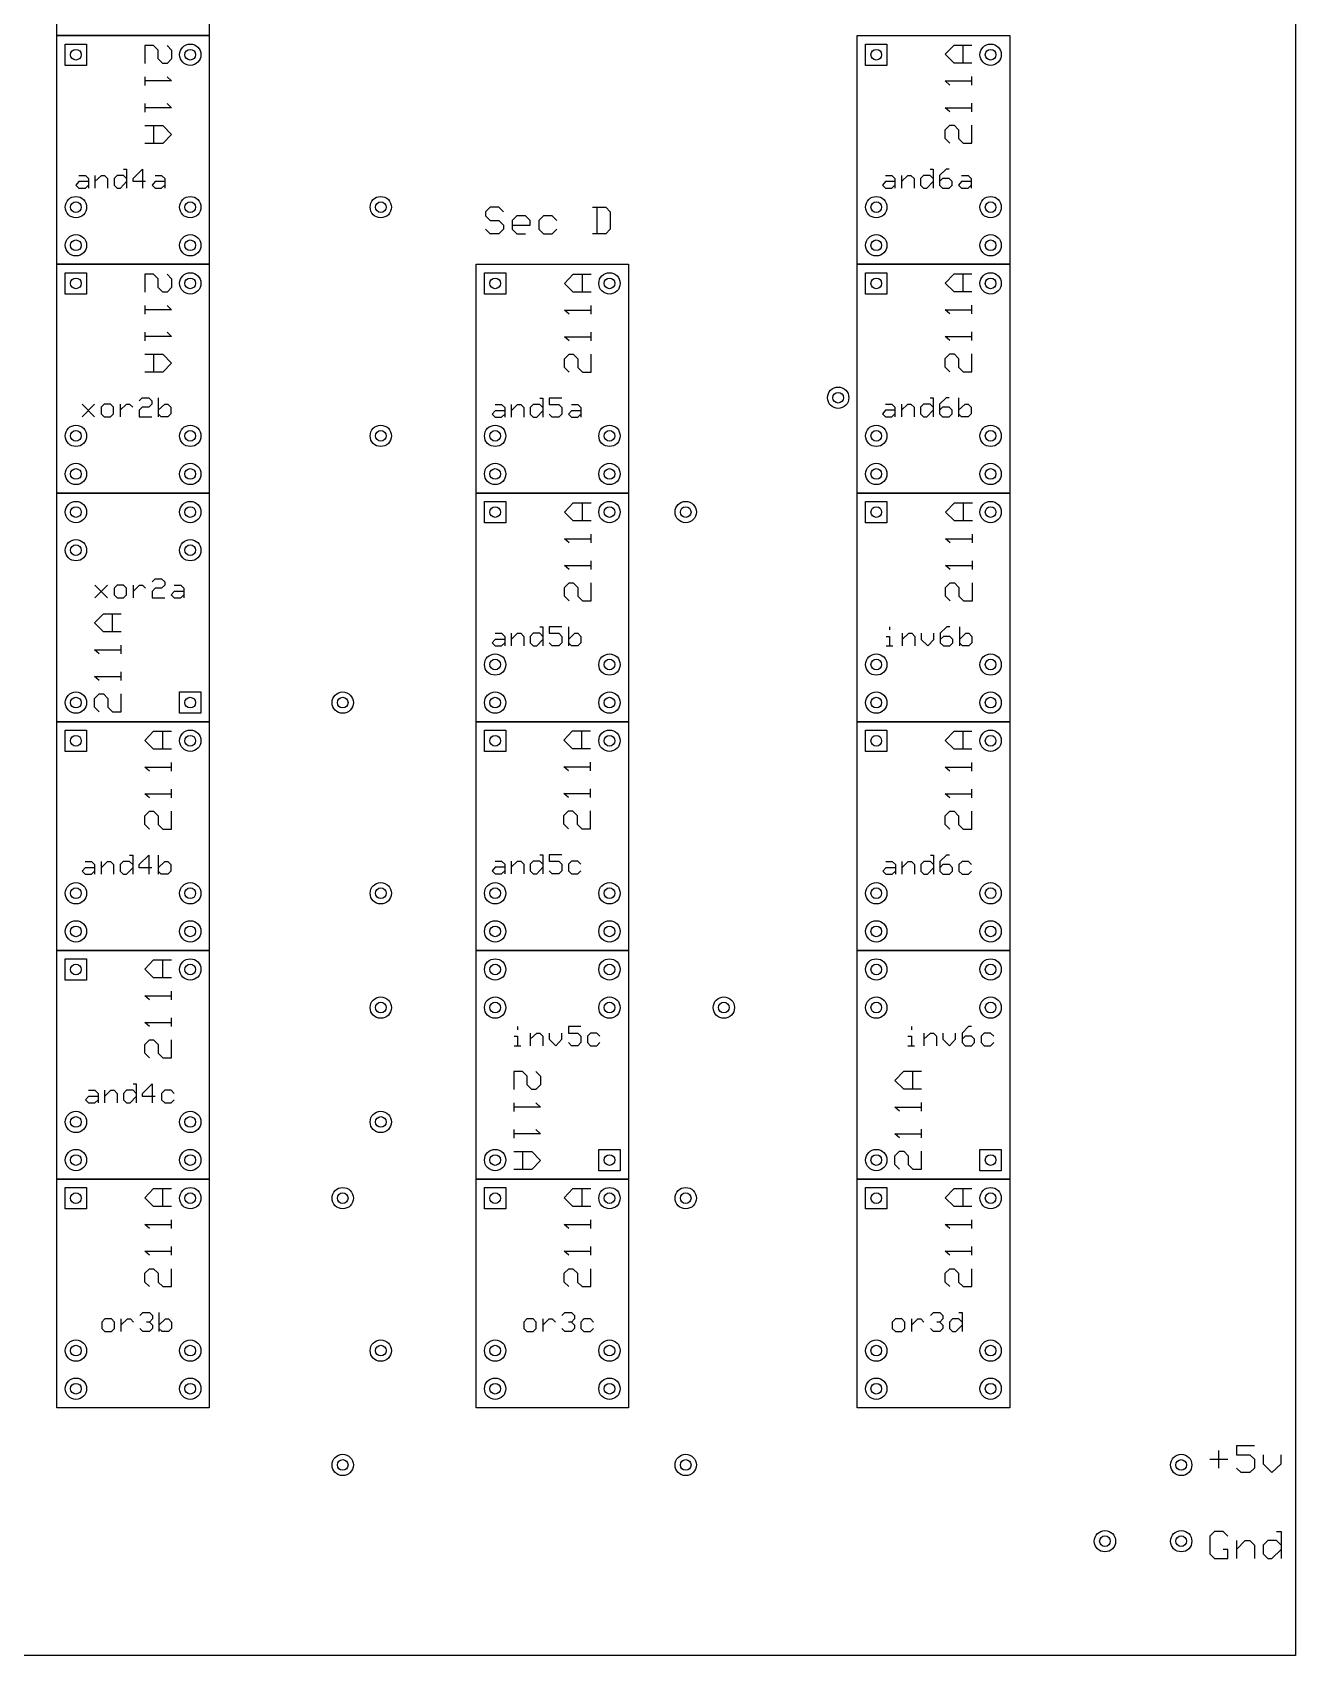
# Model space of a CAD drawing. Extents: x 0 to 6.4, y 0 to 6.4.
# Drawn here: x 3.086 to 6.4, y 0 to 4.258 of the extents above; entities that cross this region are included whole.
import ezdxf

# ---------------------------------------------------------------- set-up
doc = ezdxf.new("R2010")
doc.units = 0
doc.layers.get('0').update_dxf_attribs({"linetype": 'CONTINUOUS'})

msp = doc.modelspace()

# ---------------------------------------------------------------- linework, layer by layer
at = {"color": 7}
for p, q in [((6.4, 6.4), (6.4, 0)), ((3.15, 4.25), (3.15, 4.85)), ((3.55, 4.85), (3.55, 4.25)), ((3.15, 3.65), (3.15, 4.25)), ((3.15, 4.25), (3.55, 4.25)), ((3.55, 4.25), (3.15, 4.25)), ((3.172, 4.228), (3.228, 4.228)), ((3.172, 4.172), (3.172, 4.228)), ((3.228, 4.228), (3.228, 4.172)), ((3.404, 4.224), (3.381, 4.224)), ((3.381, 4.224), (3.381, 4.177)), ((3.416, 4.212), (3.404, 4.224)), ((3.439, 4.224), (3.451, 4.212)), ((3.55, 4.25), (3.55, 3.65)), ((5.25, 3.65), (5.25, 4.25)), ((5.25, 4.25), (5.65, 4.25)), ((5.272, 4.228), (5.328, 4.228)), ((5.272, 4.172), (5.272, 4.228)), ((5.328, 4.228), (5.328, 4.172)), ((5.481, 4.201), (5.504, 4.225)), ((5.504, 4.225), (5.551, 4.225)), ((5.528, 4.178), (5.528, 4.225)), ((5.65, 4.25), (5.65, 3.65)), ((3.416, 4.189), (3.416, 4.212)), ((3.428, 4.177), (3.416, 4.189)), ((3.439, 4.177), (3.428, 4.177)), ((3.451, 4.189), (3.439, 4.177)), ((3.451, 4.212), (3.451, 4.189)), ((5.504, 4.178), (5.481, 4.201)), ((5.551, 4.178), (5.504, 4.178)), ((3.228, 4.172), (3.172, 4.172)), ((3.381, 4.142), (3.381, 4.119)), ((3.451, 4.131), (3.381, 4.131)), ((3.439, 4.142), (3.451, 4.131)), ((5.328, 4.172), (5.272, 4.172)), ((5.493, 4.12), (5.481, 4.131)), ((5.481, 4.131), (5.551, 4.131)), ((5.551, 4.12), (5.551, 4.143)), ((3.381, 4.072), (3.381, 4.049)), ((3.451, 4.061), (3.381, 4.061)), ((3.439, 4.072), (3.451, 4.061)), ((5.493, 4.05), (5.481, 4.061)), ((5.481, 4.061), (5.551, 4.061)), ((5.551, 4.05), (5.551, 4.073)), ((3.381, 4.014), (3.428, 4.014)), ((3.404, 4.014), (3.404, 3.967)), ((3.428, 4.014), (3.451, 3.991)), ((5.481, 4.003), (5.493, 4.015)), ((5.481, 3.98), (5.481, 4.003)), ((5.493, 4.015), (5.504, 4.015)), ((5.504, 4.015), (5.516, 4.003)), ((5.516, 4.003), (5.516, 3.98)), ((5.551, 3.968), (5.551, 4.015)), ((3.428, 3.967), (3.381, 3.967)), ((3.451, 3.991), (3.428, 3.967)), ((5.493, 3.968), (5.481, 3.98)), ((5.516, 3.98), (5.528, 3.968)), ((5.528, 3.968), (5.551, 3.968)), ((3.208, 3.883), (3.225, 3.883)), ((3.225, 3.883), (3.233, 3.875)), ((3.25, 3.883), (3.25, 3.85)), ((3.25, 3.867), (3.267, 3.883)), ((3.267, 3.883), (3.275, 3.883)), ((3.275, 3.883), (3.283, 3.875)), ((3.308, 3.883), (3.3, 3.875)), ((3.325, 3.883), (3.308, 3.883)), ((3.325, 3.9), (3.333, 3.9)), ((3.333, 3.875), (3.325, 3.883)), ((3.333, 3.9), (3.333, 3.85)), ((3.35, 3.875), (3.375, 3.9)), ((3.375, 3.9), (3.375, 3.85)), ((3.408, 3.883), (3.425, 3.883)), ((3.425, 3.883), (3.433, 3.875)), ((5.324, 3.883), (5.341, 3.883)), ((5.341, 3.883), (5.349, 3.875)), ((5.366, 3.883), (5.366, 3.85)), ((5.366, 3.867), (5.383, 3.883)), ((5.383, 3.883), (5.391, 3.883)), ((5.391, 3.883), (5.399, 3.875)), ((5.424, 3.883), (5.416, 3.875)), ((5.441, 3.883), (5.424, 3.883)), ((5.441, 3.9), (5.449, 3.9)), ((5.449, 3.875), (5.441, 3.883)), ((5.449, 3.9), (5.449, 3.85)), ((5.483, 3.9), (5.466, 3.883)), ((5.466, 3.883), (5.466, 3.858)), ((5.491, 3.9), (5.483, 3.9)), ((5.524, 3.883), (5.541, 3.883)), ((5.541, 3.883), (5.549, 3.875)), ((3.208, 3.867), (3.2, 3.858)), ((3.2, 3.858), (3.208, 3.85)), ((3.233, 3.867), (3.208, 3.867)), ((3.208, 3.85), (3.225, 3.85)), ((3.225, 3.85), (3.233, 3.858)), ((3.233, 3.875), (3.233, 3.85)), ((3.283, 3.875), (3.283, 3.85)), ((3.3, 3.875), (3.3, 3.858)), ((3.3, 3.858), (3.308, 3.85)), ((3.308, 3.85), (3.317, 3.85)), ((3.317, 3.85), (3.333, 3.867)), ((3.35, 3.867), (3.35, 3.875)), ((3.383, 3.867), (3.35, 3.867)), ((3.408, 3.867), (3.4, 3.858)), ((3.4, 3.858), (3.408, 3.85)), ((3.433, 3.867), (3.408, 3.867)), ((3.408, 3.85), (3.425, 3.85)), ((3.425, 3.85), (3.433, 3.858)), ((3.433, 3.875), (3.433, 3.85)), ((5.324, 3.867), (5.316, 3.858)), ((5.316, 3.858), (5.324, 3.85)), ((5.349, 3.867), (5.324, 3.867)), ((5.324, 3.85), (5.341, 3.85)), ((5.341, 3.85), (5.349, 3.858)), ((5.349, 3.875), (5.349, 3.85)), ((5.399, 3.875), (5.399, 3.85)), ((5.416, 3.875), (5.416, 3.858)), ((5.416, 3.858), (5.424, 3.85)), ((5.424, 3.85), (5.433, 3.85)), ((5.433, 3.85), (5.449, 3.867)), ((5.474, 3.875), (5.466, 3.867)), ((5.466, 3.858), (5.474, 3.85)), ((5.491, 3.875), (5.474, 3.875)), ((5.474, 3.85), (5.491, 3.85)), ((5.499, 3.867), (5.491, 3.875)), ((5.491, 3.85), (5.499, 3.858)), ((5.499, 3.858), (5.499, 3.867)), ((5.524, 3.867), (5.516, 3.858)), ((5.516, 3.858), (5.524, 3.85)), ((5.549, 3.867), (5.524, 3.867)), ((5.524, 3.85), (5.541, 3.85)), ((5.541, 3.85), (5.549, 3.858)), ((5.549, 3.875), (5.549, 3.85)), ((4.287, 3.8), (4.275, 3.788)), ((4.31, 3.8), (4.287, 3.8)), ((4.322, 3.788), (4.31, 3.8)), ((4.555, 3.8), (4.59, 3.8)), ((4.567, 3.8), (4.567, 3.73)), ((4.59, 3.8), (4.602, 3.788)), ((4.275, 3.788), (4.275, 3.777)), ((4.275, 3.777), (4.287, 3.765)), ((4.287, 3.765), (4.31, 3.765)), ((4.31, 3.765), (4.322, 3.753)), ((4.322, 3.753), (4.322, 3.742)), ((4.357, 3.777), (4.345, 3.765)), ((4.345, 3.765), (4.345, 3.742)), ((4.345, 3.753), (4.392, 3.753)), ((4.38, 3.777), (4.357, 3.777)), ((4.392, 3.765), (4.38, 3.777)), ((4.392, 3.753), (4.392, 3.765)), ((4.427, 3.777), (4.415, 3.765)), ((4.415, 3.765), (4.415, 3.742)), ((4.45, 3.777), (4.427, 3.777)), ((4.462, 3.765), (4.45, 3.777)), ((4.602, 3.788), (4.602, 3.742)), ((4.287, 3.73), (4.275, 3.742)), ((4.31, 3.73), (4.287, 3.73)), ((4.322, 3.742), (4.31, 3.73)), ((4.345, 3.742), (4.357, 3.73)), ((4.357, 3.73), (4.38, 3.73)), ((4.415, 3.742), (4.427, 3.73)), ((4.427, 3.73), (4.45, 3.73)), ((4.45, 3.73), (4.462, 3.742)), ((4.59, 3.73), (4.555, 3.73)), ((4.602, 3.742), (4.59, 3.73)), ((3.55, 3.65), (3.15, 3.65)), ((3.15, 3.05), (3.15, 3.65)), ((3.15, 3.65), (3.55, 3.65)), ((3.172, 3.628), (3.228, 3.628)), ((3.172, 3.572), (3.172, 3.628)), ((3.228, 3.628), (3.228, 3.572)), ((3.404, 3.624), (3.381, 3.624)), ((3.381, 3.624), (3.381, 3.577)), ((3.416, 3.612), (3.404, 3.624)), ((3.439, 3.624), (3.451, 3.612)), ((3.55, 3.65), (3.55, 3.05)), ((4.25, 3.05), (4.25, 3.65)), ((4.25, 3.65), (4.65, 3.65)), ((4.272, 3.628), (4.328, 3.628)), ((4.272, 3.572), (4.272, 3.628)), ((4.328, 3.628), (4.328, 3.572)), ((4.482, 3.6), (4.505, 3.624)), ((4.505, 3.624), (4.552, 3.624)), ((4.529, 3.577), (4.529, 3.624)), ((4.65, 3.65), (4.65, 3.05)), ((5.65, 3.65), (5.25, 3.65)), ((5.25, 3.05), (5.25, 3.65)), ((5.25, 3.65), (5.65, 3.65)), ((5.272, 3.628), (5.328, 3.628)), ((5.272, 3.572), (5.272, 3.628)), ((5.328, 3.628), (5.328, 3.572)), ((5.481, 3.601), (5.504, 3.625)), ((5.504, 3.625), (5.551, 3.625)), ((5.528, 3.578), (5.528, 3.625)), ((5.65, 3.65), (5.65, 3.05)), ((3.416, 3.589), (3.416, 3.612)), ((3.428, 3.577), (3.416, 3.589)), ((3.439, 3.577), (3.428, 3.577)), ((3.451, 3.589), (3.439, 3.577)), ((3.451, 3.612), (3.451, 3.589)), ((4.505, 3.577), (4.482, 3.6)), ((4.552, 3.577), (4.505, 3.577)), ((5.504, 3.578), (5.481, 3.601)), ((5.551, 3.578), (5.504, 3.578)), ((3.228, 3.572), (3.172, 3.572)), ((3.381, 3.542), (3.381, 3.519)), ((3.439, 3.542), (3.451, 3.531)), ((4.328, 3.572), (4.272, 3.572)), ((4.552, 3.519), (4.552, 3.542)), ((5.328, 3.572), (5.272, 3.572)), ((5.551, 3.52), (5.551, 3.543)), ((3.451, 3.531), (3.381, 3.531)), ((4.494, 3.519), (4.482, 3.53)), ((4.482, 3.53), (4.552, 3.53)), ((5.493, 3.52), (5.481, 3.531)), ((5.481, 3.531), (5.551, 3.531)), ((3.381, 3.472), (3.381, 3.449)), ((3.451, 3.461), (3.381, 3.461)), ((3.439, 3.472), (3.451, 3.461)), ((4.494, 3.449), (4.482, 3.46)), ((4.482, 3.46), (4.552, 3.46)), ((4.552, 3.449), (4.552, 3.472)), ((5.493, 3.45), (5.481, 3.461)), ((5.481, 3.461), (5.551, 3.461)), ((5.551, 3.45), (5.551, 3.473)), ((3.381, 3.414), (3.428, 3.414)), ((3.404, 3.414), (3.404, 3.367)), ((3.428, 3.414), (3.451, 3.391)), ((4.482, 3.402), (4.494, 3.414)), ((4.494, 3.414), (4.505, 3.414)), ((4.505, 3.414), (4.517, 3.402)), ((4.552, 3.367), (4.552, 3.414)), ((5.481, 3.403), (5.493, 3.415)), ((5.493, 3.415), (5.504, 3.415)), ((5.504, 3.415), (5.516, 3.403)), ((5.551, 3.368), (5.551, 3.415)), ((3.428, 3.367), (3.381, 3.367)), ((3.451, 3.391), (3.428, 3.367)), ((4.482, 3.379), (4.482, 3.402)), ((4.494, 3.367), (4.482, 3.379)), ((4.517, 3.402), (4.517, 3.379)), ((4.517, 3.379), (4.529, 3.367)), ((4.529, 3.367), (4.552, 3.367)), ((5.481, 3.38), (5.481, 3.403)), ((5.493, 3.368), (5.481, 3.38)), ((5.516, 3.403), (5.516, 3.38)), ((5.516, 3.38), (5.528, 3.368)), ((5.528, 3.368), (5.551, 3.368)), ((3.216, 3.283), (3.249, 3.25)), ((3.216, 3.25), (3.249, 3.283)), ((3.274, 3.283), (3.266, 3.275)), ((3.291, 3.283), (3.274, 3.283)), ((3.299, 3.275), (3.291, 3.283)), ((3.316, 3.283), (3.316, 3.25)), ((3.316, 3.267), (3.333, 3.283)), ((3.333, 3.283), (3.341, 3.283)), ((3.341, 3.283), (3.349, 3.275)), ((3.366, 3.292), (3.374, 3.3)), ((3.374, 3.3), (3.391, 3.3)), ((3.391, 3.3), (3.399, 3.292)), ((3.399, 3.283), (3.391, 3.275)), ((3.399, 3.292), (3.399, 3.283)), ((3.416, 3.3), (3.416, 3.25)), ((3.416, 3.267), (3.433, 3.283)), ((3.433, 3.283), (3.441, 3.283)), ((3.441, 3.283), (3.449, 3.275)), ((4.3, 3.282), (4.317, 3.282)), ((4.317, 3.282), (4.325, 3.274)), ((4.342, 3.282), (4.342, 3.249)), ((4.342, 3.266), (4.359, 3.282)), ((4.359, 3.282), (4.367, 3.282)), ((4.367, 3.282), (4.375, 3.274)), ((4.4, 3.282), (4.392, 3.274)), ((4.417, 3.282), (4.4, 3.282)), ((4.417, 3.299), (4.425, 3.299)), ((4.425, 3.274), (4.417, 3.282)), ((4.425, 3.299), (4.425, 3.249)), ((4.475, 3.299), (4.442, 3.299)), ((4.442, 3.299), (4.442, 3.282)), ((4.442, 3.282), (4.467, 3.282)), ((4.467, 3.282), (4.475, 3.274)), ((4.5, 3.282), (4.517, 3.282)), ((4.517, 3.282), (4.525, 3.274)), ((5.324, 3.283), (5.341, 3.283)), ((5.341, 3.283), (5.349, 3.275)), ((5.366, 3.283), (5.366, 3.25)), ((5.366, 3.267), (5.383, 3.283)), ((5.383, 3.283), (5.391, 3.283)), ((5.391, 3.283), (5.399, 3.275)), ((5.424, 3.283), (5.416, 3.275)), ((5.441, 3.283), (5.424, 3.283)), ((5.441, 3.3), (5.449, 3.3)), ((5.449, 3.275), (5.441, 3.283)), ((5.449, 3.3), (5.449, 3.25)), ((5.483, 3.3), (5.466, 3.283)), ((5.466, 3.283), (5.466, 3.258)), ((5.491, 3.3), (5.483, 3.3)), ((5.516, 3.3), (5.516, 3.25)), ((5.516, 3.267), (5.533, 3.283)), ((5.533, 3.283), (5.541, 3.283)), ((5.541, 3.283), (5.549, 3.275)), ((3.266, 3.275), (3.266, 3.258)), ((3.266, 3.258), (3.274, 3.25)), ((3.274, 3.25), (3.291, 3.25)), ((3.291, 3.25), (3.299, 3.258)), ((3.299, 3.258), (3.299, 3.275)), ((3.374, 3.275), (3.366, 3.267)), ((3.366, 3.267), (3.366, 3.25)), ((3.366, 3.25), (3.399, 3.25)), ((3.391, 3.275), (3.374, 3.275)), ((3.424, 3.25), (3.416, 3.258)), ((3.441, 3.25), (3.424, 3.25)), ((3.449, 3.258), (3.441, 3.25)), ((3.449, 3.275), (3.449, 3.258)), ((4.3, 3.266), (4.292, 3.257)), ((4.292, 3.257), (4.3, 3.249)), ((4.325, 3.266), (4.3, 3.266)), ((4.3, 3.249), (4.317, 3.249)), ((4.317, 3.249), (4.325, 3.257)), ((4.325, 3.274), (4.325, 3.249)), ((4.375, 3.274), (4.375, 3.249)), ((4.392, 3.274), (4.392, 3.257)), ((4.392, 3.257), (4.4, 3.249)), ((4.4, 3.249), (4.409, 3.249)), ((4.409, 3.249), (4.425, 3.266)), ((4.45, 3.249), (4.442, 3.257)), ((4.467, 3.249), (4.45, 3.249)), ((4.475, 3.257), (4.467, 3.249)), ((4.475, 3.274), (4.475, 3.257)), ((4.5, 3.266), (4.492, 3.257)), ((4.492, 3.257), (4.5, 3.249)), ((4.525, 3.266), (4.5, 3.266)), ((4.5, 3.249), (4.517, 3.249)), ((4.517, 3.249), (4.525, 3.257)), ((4.525, 3.274), (4.525, 3.249)), ((5.324, 3.267), (5.316, 3.258)), ((5.316, 3.258), (5.324, 3.25)), ((5.349, 3.267), (5.324, 3.267)), ((5.324, 3.25), (5.341, 3.25)), ((5.341, 3.25), (5.349, 3.258)), ((5.349, 3.275), (5.349, 3.25)), ((5.399, 3.275), (5.399, 3.25)), ((5.416, 3.275), (5.416, 3.258)), ((5.416, 3.258), (5.424, 3.25)), ((5.424, 3.25), (5.433, 3.25)), ((5.433, 3.25), (5.449, 3.267)), ((5.474, 3.275), (5.466, 3.267)), ((5.466, 3.258), (5.474, 3.25)), ((5.491, 3.275), (5.474, 3.275)), ((5.474, 3.25), (5.491, 3.25)), ((5.499, 3.267), (5.491, 3.275)), ((5.491, 3.25), (5.499, 3.258)), ((5.499, 3.258), (5.499, 3.267)), ((5.524, 3.25), (5.516, 3.258)), ((5.541, 3.25), (5.524, 3.25)), ((5.549, 3.258), (5.541, 3.25)), ((5.549, 3.275), (5.549, 3.258)), ((3.55, 3.05), (3.15, 3.05)), ((3.15, 3.05), (3.55, 3.05)), ((3.15, 2.45), (3.15, 3.05)), ((3.55, 3.05), (3.55, 2.45)), ((4.65, 3.05), (4.25, 3.05)), ((4.25, 2.45), (4.25, 3.05)), ((4.25, 3.05), (4.65, 3.05)), ((4.272, 3.028), (4.328, 3.028)), ((4.272, 2.972), (4.272, 3.028)), ((4.328, 3.028), (4.328, 2.972)), ((4.482, 3), (4.505, 3.024)), ((4.505, 3.024), (4.552, 3.024)), ((4.529, 2.977), (4.529, 3.024)), ((4.65, 3.05), (4.65, 2.45)), ((5.65, 3.05), (5.25, 3.05)), ((5.25, 2.45), (5.25, 3.05)), ((5.25, 3.05), (5.65, 3.05)), ((5.272, 3.028), (5.328, 3.028)), ((5.272, 2.972), (5.272, 3.028)), ((5.328, 3.028), (5.328, 2.972)), ((5.482, 3), (5.505, 3.024)), ((5.505, 3.024), (5.552, 3.024)), ((5.529, 2.977), (5.529, 3.024)), ((5.65, 3.05), (5.65, 2.45)), ((4.505, 2.977), (4.482, 3)), ((5.505, 2.977), (5.482, 3)), ((4.328, 2.972), (4.272, 2.972)), ((4.552, 2.977), (4.505, 2.977)), ((4.552, 2.919), (4.552, 2.942)), ((5.328, 2.972), (5.272, 2.972)), ((5.552, 2.977), (5.505, 2.977)), ((5.552, 2.919), (5.552, 2.942)), ((4.494, 2.919), (4.482, 2.93)), ((4.482, 2.93), (4.552, 2.93)), ((5.494, 2.919), (5.482, 2.93)), ((5.482, 2.93), (5.552, 2.93)), ((4.494, 2.849), (4.482, 2.86)), ((4.482, 2.86), (4.552, 2.86)), ((4.552, 2.849), (4.552, 2.872)), ((5.494, 2.849), (5.482, 2.86)), ((5.482, 2.86), (5.552, 2.86)), ((5.552, 2.849), (5.552, 2.872)), ((3.4, 2.817), (3.408, 2.825)), ((3.408, 2.825), (3.425, 2.825)), ((3.425, 2.825), (3.433, 2.817)), ((3.433, 2.817), (3.433, 2.808)), ((4.482, 2.802), (4.494, 2.814)), ((4.494, 2.814), (4.505, 2.814)), ((4.505, 2.814), (4.517, 2.802)), ((4.552, 2.767), (4.552, 2.814)), ((5.482, 2.802), (5.494, 2.814)), ((5.494, 2.814), (5.505, 2.814)), ((5.505, 2.814), (5.517, 2.802)), ((5.552, 2.767), (5.552, 2.814)), ((3.25, 2.808), (3.283, 2.775)), ((3.25, 2.775), (3.283, 2.808)), ((3.308, 2.808), (3.3, 2.8)), ((3.3, 2.8), (3.3, 2.783)), ((3.3, 2.783), (3.308, 2.775)), ((3.325, 2.808), (3.308, 2.808)), ((3.308, 2.775), (3.325, 2.775)), ((3.333, 2.8), (3.325, 2.808)), ((3.325, 2.775), (3.333, 2.783)), ((3.333, 2.783), (3.333, 2.8)), ((3.35, 2.808), (3.35, 2.775)), ((3.35, 2.792), (3.367, 2.808)), ((3.367, 2.808), (3.375, 2.808)), ((3.375, 2.808), (3.383, 2.8)), ((3.408, 2.8), (3.4, 2.792)), ((3.4, 2.792), (3.4, 2.775)), ((3.4, 2.775), (3.433, 2.775)), ((3.425, 2.8), (3.408, 2.8)), ((3.433, 2.808), (3.425, 2.8)), ((3.458, 2.792), (3.45, 2.783)), ((3.45, 2.783), (3.458, 2.775)), ((3.458, 2.808), (3.475, 2.808)), ((3.483, 2.792), (3.458, 2.792)), ((3.458, 2.775), (3.475, 2.775)), ((3.475, 2.808), (3.483, 2.8)), ((3.475, 2.775), (3.483, 2.783)), ((3.483, 2.8), (3.483, 2.775)), ((4.482, 2.779), (4.482, 2.802)), ((4.494, 2.767), (4.482, 2.779)), ((4.517, 2.802), (4.517, 2.779)), ((4.517, 2.779), (4.529, 2.767)), ((5.482, 2.779), (5.482, 2.802)), ((5.494, 2.767), (5.482, 2.779)), ((5.517, 2.802), (5.517, 2.779)), ((5.517, 2.779), (5.529, 2.767)), ((3.249, 2.709), (3.272, 2.733)), ((3.272, 2.733), (3.319, 2.733)), ((3.296, 2.686), (3.296, 2.733)), ((4.529, 2.767), (4.552, 2.767)), ((5.529, 2.767), (5.552, 2.767)), ((3.272, 2.686), (3.249, 2.709)), ((3.319, 2.686), (3.272, 2.686)), ((4.417, 2.699), (4.425, 2.699)), ((4.425, 2.699), (4.425, 2.649)), ((4.475, 2.699), (4.442, 2.699)), ((4.442, 2.699), (4.442, 2.682)), ((4.492, 2.699), (4.492, 2.649)), ((5.335, 2.699), (5.335, 2.691)), ((5.485, 2.699), (5.468, 2.682)), ((5.493, 2.699), (5.485, 2.699)), ((5.518, 2.699), (5.518, 2.649)), ((3.319, 2.628), (3.319, 2.651)), ((4.3, 2.666), (4.292, 2.657)), ((4.292, 2.657), (4.3, 2.649)), ((4.3, 2.682), (4.317, 2.682)), ((4.325, 2.666), (4.3, 2.666)), ((4.3, 2.649), (4.317, 2.649)), ((4.317, 2.682), (4.325, 2.674)), ((4.317, 2.649), (4.325, 2.657)), ((4.325, 2.674), (4.325, 2.649)), ((4.342, 2.682), (4.342, 2.649)), ((4.342, 2.666), (4.359, 2.682)), ((4.359, 2.682), (4.367, 2.682)), ((4.367, 2.682), (4.375, 2.674)), ((4.375, 2.674), (4.375, 2.649)), ((4.4, 2.682), (4.392, 2.674)), ((4.392, 2.674), (4.392, 2.657)), ((4.392, 2.657), (4.4, 2.649)), ((4.417, 2.682), (4.4, 2.682)), ((4.4, 2.649), (4.409, 2.649)), ((4.409, 2.649), (4.425, 2.666)), ((4.425, 2.674), (4.417, 2.682)), ((4.442, 2.682), (4.467, 2.682)), ((4.45, 2.649), (4.442, 2.657)), ((4.467, 2.649), (4.45, 2.649)), ((4.467, 2.682), (4.475, 2.674)), ((4.475, 2.657), (4.467, 2.649)), ((4.475, 2.674), (4.475, 2.657)), ((4.492, 2.666), (4.509, 2.682)), ((4.5, 2.649), (4.492, 2.657)), ((4.517, 2.649), (4.5, 2.649)), ((4.509, 2.682), (4.517, 2.682)), ((4.517, 2.682), (4.525, 2.674)), ((4.525, 2.657), (4.517, 2.649)), ((4.525, 2.674), (4.525, 2.657)), ((5.326, 2.674), (5.335, 2.674)), ((5.326, 2.649), (5.343, 2.649)), ((5.335, 2.674), (5.335, 2.649)), ((5.368, 2.682), (5.368, 2.649)), ((5.368, 2.666), (5.385, 2.682)), ((5.385, 2.682), (5.393, 2.682)), ((5.393, 2.682), (5.401, 2.674)), ((5.401, 2.674), (5.401, 2.649)), ((5.418, 2.682), (5.418, 2.666)), ((5.418, 2.666), (5.435, 2.649)), ((5.435, 2.649), (5.451, 2.666)), ((5.451, 2.666), (5.451, 2.682)), ((5.468, 2.682), (5.468, 2.657)), ((5.476, 2.674), (5.468, 2.666)), ((5.468, 2.657), (5.476, 2.649)), ((5.493, 2.674), (5.476, 2.674)), ((5.476, 2.649), (5.493, 2.649)), ((5.501, 2.666), (5.493, 2.674)), ((5.493, 2.649), (5.501, 2.657)), ((5.501, 2.657), (5.501, 2.666)), ((5.518, 2.666), (5.535, 2.682)), ((5.526, 2.649), (5.518, 2.657)), ((5.543, 2.649), (5.526, 2.649)), ((5.535, 2.682), (5.543, 2.682)), ((5.543, 2.682), (5.551, 2.674)), ((5.551, 2.657), (5.543, 2.649)), ((5.551, 2.674), (5.551, 2.657)), ((3.261, 2.628), (3.249, 2.639)), ((3.249, 2.639), (3.319, 2.639)), ((3.261, 2.558), (3.249, 2.569)), ((3.249, 2.569), (3.319, 2.569)), ((3.319, 2.558), (3.319, 2.581)), ((3.249, 2.511), (3.261, 2.523)), ((3.261, 2.523), (3.272, 2.523)), ((3.272, 2.523), (3.284, 2.511)), ((3.319, 2.476), (3.319, 2.523)), ((3.472, 2.528), (3.528, 2.528)), ((3.472, 2.472), (3.472, 2.528)), ((3.528, 2.528), (3.528, 2.472)), ((3.249, 2.488), (3.249, 2.511)), ((3.261, 2.476), (3.249, 2.488)), ((3.284, 2.511), (3.284, 2.488)), ((3.284, 2.488), (3.296, 2.476)), ((3.296, 2.476), (3.319, 2.476)), ((3.528, 2.472), (3.472, 2.472)), ((3.15, 1.85), (3.15, 2.45)), ((3.15, 2.45), (3.55, 2.45)), ((3.55, 2.45), (3.15, 2.45)), ((3.172, 2.428), (3.228, 2.428)), ((3.172, 2.372), (3.172, 2.428)), ((3.228, 2.428), (3.228, 2.372)), ((3.55, 2.45), (3.55, 1.85)), ((4.65, 2.45), (4.25, 2.45)), ((4.25, 1.85), (4.25, 2.45)), ((4.25, 2.45), (4.65, 2.45)), ((4.272, 2.428), (4.328, 2.428)), ((4.272, 2.372), (4.272, 2.428)), ((4.328, 2.428), (4.328, 2.372)), ((4.65, 2.45), (4.65, 1.85)), ((5.25, 1.85), (5.25, 2.45)), ((5.25, 2.45), (5.65, 2.45)), ((5.65, 2.45), (5.25, 2.45)), ((5.272, 2.428), (5.328, 2.428)), ((5.272, 2.372), (5.272, 2.428)), ((5.328, 2.428), (5.328, 2.372)), ((5.65, 2.45), (5.65, 1.85)), ((3.381, 2.401), (3.404, 2.425)), ((3.404, 2.378), (3.381, 2.401)), ((3.404, 2.425), (3.451, 2.425)), ((3.428, 2.378), (3.428, 2.425)), ((4.48, 2.402), (4.503, 2.426)), ((4.503, 2.379), (4.48, 2.402)), ((4.503, 2.426), (4.55, 2.426)), ((4.527, 2.379), (4.527, 2.426)), ((5.481, 2.401), (5.504, 2.425)), ((5.504, 2.378), (5.481, 2.401)), ((5.504, 2.425), (5.551, 2.425)), ((5.528, 2.378), (5.528, 2.425)), ((3.228, 2.372), (3.172, 2.372)), ((3.451, 2.378), (3.404, 2.378)), ((3.451, 2.32), (3.451, 2.343)), ((4.328, 2.372), (4.272, 2.372)), ((4.55, 2.379), (4.503, 2.379)), ((4.55, 2.321), (4.55, 2.344)), ((5.328, 2.372), (5.272, 2.372)), ((5.551, 2.378), (5.504, 2.378)), ((5.551, 2.32), (5.551, 2.343)), ((3.393, 2.32), (3.381, 2.331)), ((3.381, 2.331), (3.451, 2.331)), ((4.492, 2.321), (4.48, 2.332)), ((4.48, 2.332), (4.55, 2.332)), ((5.493, 2.32), (5.481, 2.331)), ((5.481, 2.331), (5.551, 2.331)), ((3.393, 2.25), (3.381, 2.261)), ((3.381, 2.261), (3.451, 2.261)), ((3.451, 2.25), (3.451, 2.273)), ((4.492, 2.251), (4.48, 2.262)), ((4.48, 2.262), (4.55, 2.262)), ((4.55, 2.251), (4.55, 2.274)), ((5.493, 2.25), (5.481, 2.261)), ((5.481, 2.261), (5.551, 2.261)), ((5.551, 2.25), (5.551, 2.273)), ((3.381, 2.203), (3.393, 2.215)), ((3.393, 2.215), (3.404, 2.215)), ((3.404, 2.215), (3.416, 2.203)), ((3.451, 2.168), (3.451, 2.215)), ((4.48, 2.204), (4.492, 2.216)), ((4.492, 2.216), (4.503, 2.216)), ((4.503, 2.216), (4.515, 2.204)), ((4.55, 2.169), (4.55, 2.216)), ((5.481, 2.203), (5.493, 2.215)), ((5.493, 2.215), (5.504, 2.215)), ((5.504, 2.215), (5.516, 2.203)), ((5.551, 2.168), (5.551, 2.215)), ((3.381, 2.18), (3.381, 2.203)), ((3.393, 2.168), (3.381, 2.18)), ((3.416, 2.203), (3.416, 2.18)), ((3.416, 2.18), (3.428, 2.168)), ((4.48, 2.181), (4.48, 2.204)), ((4.492, 2.169), (4.48, 2.181)), ((4.515, 2.204), (4.515, 2.181)), ((4.515, 2.181), (4.527, 2.169)), ((5.481, 2.18), (5.481, 2.203)), ((5.493, 2.168), (5.481, 2.18)), ((5.516, 2.203), (5.516, 2.18)), ((5.516, 2.18), (5.528, 2.168)), ((3.428, 2.168), (3.451, 2.168)), ((4.527, 2.169), (4.55, 2.169)), ((5.528, 2.168), (5.551, 2.168)), ((3.341, 2.1), (3.349, 2.1)), ((3.349, 2.1), (3.349, 2.05)), ((3.366, 2.075), (3.391, 2.1)), ((3.391, 2.1), (3.391, 2.05)), ((3.416, 2.1), (3.416, 2.05)), ((4.417, 2.101), (4.425, 2.101)), ((4.425, 2.101), (4.425, 2.051)), ((4.475, 2.101), (4.442, 2.101)), ((4.442, 2.101), (4.442, 2.084)), ((5.442, 2.1), (5.45, 2.1)), ((5.45, 2.1), (5.45, 2.05)), ((5.484, 2.1), (5.467, 2.083)), ((5.492, 2.1), (5.484, 2.1)), ((3.224, 2.067), (3.216, 2.058)), ((3.216, 2.058), (3.224, 2.05)), ((3.224, 2.083), (3.241, 2.083)), ((3.249, 2.067), (3.224, 2.067)), ((3.224, 2.05), (3.241, 2.05)), ((3.241, 2.083), (3.249, 2.075)), ((3.241, 2.05), (3.249, 2.058)), ((3.249, 2.075), (3.249, 2.05)), ((3.266, 2.083), (3.266, 2.05)), ((3.266, 2.067), (3.283, 2.083)), ((3.283, 2.083), (3.291, 2.083)), ((3.291, 2.083), (3.299, 2.075)), ((3.299, 2.075), (3.299, 2.05)), ((3.324, 2.083), (3.316, 2.075)), ((3.316, 2.075), (3.316, 2.058)), ((3.316, 2.058), (3.324, 2.05)), ((3.341, 2.083), (3.324, 2.083)), ((3.324, 2.05), (3.333, 2.05)), ((3.333, 2.05), (3.349, 2.067)), ((3.349, 2.075), (3.341, 2.083)), ((3.366, 2.067), (3.366, 2.075)), ((3.399, 2.067), (3.366, 2.067)), ((3.416, 2.067), (3.433, 2.083)), ((3.424, 2.05), (3.416, 2.058)), ((3.441, 2.05), (3.424, 2.05)), ((3.433, 2.083), (3.441, 2.083)), ((3.441, 2.083), (3.449, 2.075)), ((3.449, 2.058), (3.441, 2.05)), ((3.449, 2.075), (3.449, 2.058)), ((4.3, 2.068), (4.292, 2.059)), ((4.292, 2.059), (4.3, 2.051)), ((4.3, 2.084), (4.317, 2.084)), ((4.325, 2.068), (4.3, 2.068)), ((4.3, 2.051), (4.317, 2.051)), ((4.317, 2.084), (4.325, 2.076)), ((4.317, 2.051), (4.325, 2.059)), ((4.325, 2.076), (4.325, 2.051)), ((4.342, 2.084), (4.342, 2.051)), ((4.342, 2.068), (4.359, 2.084)), ((4.359, 2.084), (4.367, 2.084)), ((4.367, 2.084), (4.375, 2.076)), ((4.375, 2.076), (4.375, 2.051)), ((4.4, 2.084), (4.392, 2.076)), ((4.392, 2.076), (4.392, 2.059)), ((4.392, 2.059), (4.4, 2.051)), ((4.417, 2.084), (4.4, 2.084)), ((4.4, 2.051), (4.409, 2.051)), ((4.409, 2.051), (4.425, 2.068)), ((4.425, 2.076), (4.417, 2.084)), ((4.442, 2.084), (4.467, 2.084)), ((4.45, 2.051), (4.442, 2.059)), ((4.467, 2.051), (4.45, 2.051)), ((4.467, 2.084), (4.475, 2.076)), ((4.475, 2.059), (4.467, 2.051)), ((4.475, 2.076), (4.475, 2.059)), ((4.5, 2.084), (4.492, 2.076)), ((4.492, 2.076), (4.492, 2.059)), ((4.492, 2.059), (4.5, 2.051)), ((4.517, 2.084), (4.5, 2.084)), ((4.5, 2.051), (4.517, 2.051)), ((4.525, 2.076), (4.517, 2.084)), ((4.517, 2.051), (4.525, 2.059)), ((5.325, 2.067), (5.317, 2.058)), ((5.317, 2.058), (5.325, 2.05)), ((5.325, 2.083), (5.342, 2.083)), ((5.35, 2.067), (5.325, 2.067)), ((5.325, 2.05), (5.342, 2.05)), ((5.342, 2.083), (5.35, 2.075)), ((5.342, 2.05), (5.35, 2.058)), ((5.35, 2.075), (5.35, 2.05)), ((5.367, 2.083), (5.367, 2.05)), ((5.367, 2.067), (5.384, 2.083)), ((5.384, 2.083), (5.392, 2.083)), ((5.392, 2.083), (5.4, 2.075)), ((5.4, 2.075), (5.4, 2.05)), ((5.425, 2.083), (5.417, 2.075)), ((5.417, 2.075), (5.417, 2.058)), ((5.417, 2.058), (5.425, 2.05)), ((5.442, 2.083), (5.425, 2.083)), ((5.425, 2.05), (5.434, 2.05)), ((5.434, 2.05), (5.45, 2.067)), ((5.45, 2.075), (5.442, 2.083)), ((5.467, 2.083), (5.467, 2.058)), ((5.475, 2.075), (5.467, 2.067)), ((5.467, 2.058), (5.475, 2.05)), ((5.492, 2.075), (5.475, 2.075)), ((5.475, 2.05), (5.492, 2.05)), ((5.5, 2.067), (5.492, 2.075)), ((5.492, 2.05), (5.5, 2.058)), ((5.5, 2.058), (5.5, 2.067)), ((5.525, 2.083), (5.517, 2.075)), ((5.517, 2.075), (5.517, 2.058)), ((5.517, 2.058), (5.525, 2.05)), ((5.542, 2.083), (5.525, 2.083)), ((5.525, 2.05), (5.542, 2.05)), ((5.55, 2.075), (5.542, 2.083)), ((5.542, 2.05), (5.55, 2.058)), ((3.15, 1.25), (3.15, 1.85)), ((3.15, 1.85), (3.55, 1.85)), ((3.55, 1.85), (3.15, 1.85)), ((3.55, 1.85), (3.55, 1.25)), ((4.65, 1.85), (4.25, 1.85)), ((4.25, 1.85), (4.65, 1.85)), ((4.25, 1.25), (4.25, 1.85)), ((4.65, 1.85), (4.65, 1.25)), ((5.65, 1.85), (5.25, 1.85)), ((5.25, 1.85), (5.65, 1.85)), ((5.25, 1.25), (5.25, 1.85)), ((5.65, 1.85), (5.65, 1.25)), ((3.172, 1.828), (3.228, 1.828)), ((3.172, 1.772), (3.172, 1.828)), ((3.228, 1.828), (3.228, 1.772)), ((3.381, 1.801), (3.404, 1.825)), ((3.404, 1.778), (3.381, 1.801)), ((3.404, 1.825), (3.451, 1.825)), ((3.428, 1.778), (3.428, 1.825)), ((3.228, 1.772), (3.172, 1.772)), ((3.451, 1.778), (3.404, 1.778)), ((3.393, 1.72), (3.381, 1.731)), ((3.381, 1.731), (3.451, 1.731)), ((3.451, 1.72), (3.451, 1.743)), ((3.393, 1.65), (3.381, 1.661)), ((3.381, 1.661), (3.451, 1.661)), ((3.451, 1.65), (3.451, 1.673)), ((4.35, 1.625), (4.359, 1.625)), ((4.359, 1.65), (4.359, 1.642)), ((4.359, 1.625), (4.359, 1.6)), ((4.392, 1.633), (4.392, 1.6)), ((4.392, 1.617), (4.409, 1.633)), ((4.409, 1.633), (4.417, 1.633)), ((4.417, 1.633), (4.425, 1.625)), ((4.425, 1.625), (4.425, 1.6)), ((4.442, 1.633), (4.442, 1.617)), ((4.475, 1.617), (4.475, 1.633)), ((4.525, 1.65), (4.492, 1.65)), ((4.492, 1.65), (4.492, 1.633)), ((4.492, 1.633), (4.517, 1.633)), ((4.517, 1.633), (4.525, 1.625)), ((4.525, 1.625), (4.525, 1.608)), ((4.55, 1.633), (4.542, 1.625)), ((4.542, 1.625), (4.542, 1.608)), ((4.567, 1.633), (4.55, 1.633)), ((4.575, 1.625), (4.567, 1.633)), ((5.383, 1.625), (5.392, 1.625)), ((5.392, 1.65), (5.392, 1.642)), ((5.392, 1.625), (5.392, 1.6)), ((5.425, 1.633), (5.425, 1.6)), ((5.425, 1.617), (5.442, 1.633)), ((5.442, 1.633), (5.45, 1.633)), ((5.45, 1.633), (5.458, 1.625)), ((5.458, 1.625), (5.458, 1.6)), ((5.475, 1.633), (5.475, 1.617)), ((5.508, 1.617), (5.508, 1.633)), ((5.542, 1.65), (5.525, 1.633)), ((5.525, 1.633), (5.525, 1.608)), ((5.533, 1.625), (5.525, 1.617)), ((5.55, 1.625), (5.533, 1.625)), ((5.55, 1.65), (5.542, 1.65)), ((5.558, 1.617), (5.55, 1.625)), ((5.583, 1.633), (5.575, 1.625)), ((5.575, 1.625), (5.575, 1.608)), ((5.6, 1.633), (5.583, 1.633)), ((5.608, 1.625), (5.6, 1.633)), ((3.381, 1.603), (3.393, 1.615)), ((3.381, 1.58), (3.381, 1.603)), ((3.393, 1.568), (3.381, 1.58)), ((3.393, 1.615), (3.404, 1.615)), ((3.404, 1.615), (3.416, 1.603)), ((3.416, 1.603), (3.416, 1.58)), ((3.416, 1.58), (3.428, 1.568)), ((3.451, 1.568), (3.451, 1.615)), ((4.35, 1.6), (4.367, 1.6)), ((4.442, 1.617), (4.459, 1.6)), ((4.459, 1.6), (4.475, 1.617)), ((4.5, 1.6), (4.492, 1.608)), ((4.517, 1.6), (4.5, 1.6)), ((4.525, 1.608), (4.517, 1.6)), ((4.542, 1.608), (4.55, 1.6)), ((4.55, 1.6), (4.567, 1.6)), ((4.567, 1.6), (4.575, 1.608)), ((5.383, 1.6), (5.4, 1.6)), ((5.475, 1.617), (5.492, 1.6)), ((5.492, 1.6), (5.508, 1.617)), ((5.525, 1.608), (5.533, 1.6)), ((5.533, 1.6), (5.55, 1.6)), ((5.55, 1.6), (5.558, 1.608)), ((5.558, 1.608), (5.558, 1.617)), ((5.575, 1.608), (5.583, 1.6)), ((5.583, 1.6), (5.6, 1.6)), ((5.6, 1.6), (5.608, 1.608)), ((3.428, 1.568), (3.451, 1.568)), ((5.349, 1.509), (5.372, 1.533)), ((5.372, 1.533), (5.419, 1.533)), ((5.396, 1.486), (5.396, 1.533)), ((3.35, 1.5), (3.358, 1.5)), ((3.358, 1.5), (3.358, 1.45)), ((3.375, 1.475), (3.4, 1.5)), ((3.4, 1.5), (3.4, 1.45)), ((4.372, 1.532), (4.349, 1.532)), ((4.349, 1.532), (4.349, 1.485)), ((4.384, 1.52), (4.372, 1.532)), ((4.384, 1.497), (4.384, 1.52)), ((4.396, 1.485), (4.384, 1.497)), ((4.407, 1.532), (4.419, 1.52)), ((4.419, 1.497), (4.407, 1.485)), ((4.419, 1.52), (4.419, 1.497)), ((5.372, 1.486), (5.349, 1.509)), ((3.233, 1.467), (3.225, 1.458)), ((3.225, 1.458), (3.233, 1.45)), ((3.233, 1.483), (3.25, 1.483)), ((3.258, 1.467), (3.233, 1.467)), ((3.233, 1.45), (3.25, 1.45)), ((3.25, 1.483), (3.258, 1.475)), ((3.25, 1.45), (3.258, 1.458)), ((3.258, 1.475), (3.258, 1.45)), ((3.275, 1.483), (3.275, 1.45)), ((3.275, 1.467), (3.292, 1.483)), ((3.292, 1.483), (3.3, 1.483)), ((3.3, 1.483), (3.308, 1.475)), ((3.308, 1.475), (3.308, 1.45)), ((3.333, 1.483), (3.325, 1.475)), ((3.325, 1.475), (3.325, 1.458)), ((3.325, 1.458), (3.333, 1.45)), ((3.35, 1.483), (3.333, 1.483)), ((3.333, 1.45), (3.342, 1.45)), ((3.342, 1.45), (3.358, 1.467)), ((3.358, 1.475), (3.35, 1.483)), ((3.375, 1.467), (3.375, 1.475)), ((3.408, 1.467), (3.375, 1.467)), ((3.433, 1.483), (3.425, 1.475)), ((3.425, 1.475), (3.425, 1.458)), ((3.425, 1.458), (3.433, 1.45)), ((3.45, 1.483), (3.433, 1.483)), ((3.433, 1.45), (3.45, 1.45)), ((3.458, 1.475), (3.45, 1.483)), ((3.45, 1.45), (3.458, 1.458)), ((4.349, 1.45), (4.349, 1.427)), ((4.407, 1.485), (4.396, 1.485)), ((4.407, 1.45), (4.419, 1.439)), ((5.419, 1.486), (5.372, 1.486)), ((5.419, 1.428), (5.419, 1.451)), ((4.419, 1.439), (4.349, 1.439)), ((5.361, 1.428), (5.349, 1.439)), ((5.349, 1.439), (5.419, 1.439)), ((4.349, 1.38), (4.349, 1.357)), ((4.419, 1.369), (4.349, 1.369)), ((4.407, 1.38), (4.419, 1.369)), ((5.361, 1.358), (5.349, 1.369)), ((5.349, 1.369), (5.419, 1.369)), ((5.419, 1.358), (5.419, 1.381)), ((4.349, 1.322), (4.396, 1.322)), ((4.372, 1.322), (4.372, 1.275)), ((4.396, 1.322), (4.419, 1.299)), ((4.572, 1.328), (4.628, 1.328)), ((4.572, 1.272), (4.572, 1.328)), ((4.628, 1.328), (4.628, 1.272)), ((5.349, 1.311), (5.361, 1.323)), ((5.361, 1.323), (5.372, 1.323)), ((5.372, 1.323), (5.384, 1.311)), ((5.419, 1.276), (5.419, 1.323)), ((5.572, 1.328), (5.628, 1.328)), ((5.572, 1.272), (5.572, 1.328)), ((5.628, 1.328), (5.628, 1.272)), ((4.419, 1.299), (4.396, 1.275)), ((5.349, 1.288), (5.349, 1.311)), ((5.361, 1.276), (5.349, 1.288)), ((5.384, 1.311), (5.384, 1.288)), ((5.384, 1.288), (5.396, 1.276)), ((3.15, 0.65), (3.15, 1.25)), ((3.15, 1.25), (3.55, 1.25)), ((3.55, 1.25), (3.15, 1.25)), ((3.55, 1.25), (3.55, 0.65)), ((4.25, 0.65), (4.25, 1.25)), ((4.25, 1.25), (4.65, 1.25)), ((4.65, 1.25), (4.25, 1.25)), ((4.396, 1.275), (4.349, 1.275)), ((4.628, 1.272), (4.572, 1.272)), ((4.65, 1.25), (4.65, 0.65)), ((5.25, 0.65), (5.25, 1.25)), ((5.25, 1.25), (5.65, 1.25)), ((5.65, 1.25), (5.25, 1.25)), ((5.396, 1.276), (5.419, 1.276)), ((5.628, 1.272), (5.572, 1.272)), ((5.65, 1.25), (5.65, 0.65)), ((3.172, 1.228), (3.228, 1.228)), ((3.172, 1.172), (3.172, 1.228)), ((3.228, 1.228), (3.228, 1.172)), ((3.381, 1.201), (3.404, 1.225)), ((3.404, 1.178), (3.381, 1.201)), ((3.404, 1.225), (3.451, 1.225)), ((3.428, 1.178), (3.428, 1.225)), ((4.272, 1.228), (4.328, 1.228)), ((4.272, 1.172), (4.272, 1.228)), ((4.328, 1.228), (4.328, 1.172)), ((4.481, 1.201), (4.504, 1.225)), ((4.504, 1.178), (4.481, 1.201)), ((4.504, 1.225), (4.551, 1.225)), ((4.528, 1.178), (4.528, 1.225)), ((5.272, 1.228), (5.328, 1.228)), ((5.272, 1.172), (5.272, 1.228)), ((5.328, 1.228), (5.328, 1.172)), ((5.481, 1.201), (5.504, 1.225)), ((5.504, 1.178), (5.481, 1.201)), ((5.504, 1.225), (5.551, 1.225)), ((5.528, 1.178), (5.528, 1.225)), ((3.228, 1.172), (3.172, 1.172)), ((3.451, 1.178), (3.404, 1.178)), ((4.328, 1.172), (4.272, 1.172)), ((4.551, 1.178), (4.504, 1.178)), ((5.328, 1.172), (5.272, 1.172)), ((5.551, 1.178), (5.504, 1.178)), ((3.393, 1.12), (3.381, 1.131)), ((3.381, 1.131), (3.451, 1.131)), ((3.451, 1.12), (3.451, 1.143)), ((4.493, 1.12), (4.481, 1.131)), ((4.481, 1.131), (4.551, 1.131)), ((4.551, 1.12), (4.551, 1.143)), ((5.493, 1.12), (5.481, 1.131)), ((5.481, 1.131), (5.551, 1.131)), ((5.551, 1.12), (5.551, 1.143)), ((3.451, 1.05), (3.451, 1.073)), ((4.551, 1.05), (4.551, 1.073)), ((5.551, 1.05), (5.551, 1.073)), ((3.393, 1.05), (3.381, 1.061)), ((3.381, 1.061), (3.451, 1.061)), ((4.493, 1.05), (4.481, 1.061)), ((4.481, 1.061), (4.551, 1.061)), ((5.493, 1.05), (5.481, 1.061)), ((5.481, 1.061), (5.551, 1.061)), ((3.381, 1.003), (3.393, 1.015)), ((3.381, 0.98), (3.381, 1.003)), ((3.393, 0.968), (3.381, 0.98)), ((3.393, 1.015), (3.404, 1.015)), ((3.404, 1.015), (3.416, 1.003)), ((3.416, 1.003), (3.416, 0.98)), ((3.416, 0.98), (3.428, 0.968)), ((3.451, 0.968), (3.451, 1.015)), ((4.481, 1.003), (4.493, 1.015)), ((4.481, 0.98), (4.481, 1.003)), ((4.493, 0.968), (4.481, 0.98)), ((4.493, 1.015), (4.504, 1.015)), ((4.504, 1.015), (4.516, 1.003)), ((4.516, 1.003), (4.516, 0.98)), ((4.516, 0.98), (4.528, 0.968)), ((4.551, 0.968), (4.551, 1.015)), ((5.481, 1.003), (5.493, 1.015)), ((5.481, 0.98), (5.481, 1.003)), ((5.493, 0.968), (5.481, 0.98)), ((5.493, 1.015), (5.504, 1.015)), ((5.504, 1.015), (5.516, 1.003)), ((5.516, 1.003), (5.516, 0.98)), ((5.516, 0.98), (5.528, 0.968)), ((5.551, 0.968), (5.551, 1.015)), ((3.428, 0.968), (3.451, 0.968)), ((4.528, 0.968), (4.551, 0.968)), ((5.528, 0.968), (5.551, 0.968)), ((3.368, 0.892), (3.376, 0.9)), ((3.376, 0.9), (3.393, 0.9)), ((3.393, 0.9), (3.401, 0.892)), ((3.418, 0.9), (3.418, 0.85)), ((4.475, 0.892), (4.483, 0.9)), ((4.483, 0.9), (4.5, 0.9)), ((4.5, 0.9), (4.508, 0.892)), ((5.442, 0.892), (5.45, 0.9)), ((5.45, 0.9), (5.467, 0.9)), ((5.467, 0.9), (5.475, 0.892)), ((5.517, 0.9), (5.525, 0.9)), ((5.525, 0.9), (5.525, 0.85)), ((3.276, 0.883), (3.268, 0.875)), ((3.268, 0.875), (3.268, 0.858)), ((3.268, 0.858), (3.276, 0.85)), ((3.293, 0.883), (3.276, 0.883)), ((3.301, 0.875), (3.293, 0.883)), ((3.293, 0.85), (3.301, 0.858)), ((3.301, 0.858), (3.301, 0.875)), ((3.318, 0.883), (3.318, 0.85)), ((3.318, 0.867), (3.335, 0.883)), ((3.335, 0.883), (3.343, 0.883)), ((3.343, 0.883), (3.351, 0.875)), ((3.376, 0.85), (3.368, 0.858)), ((3.393, 0.875), (3.385, 0.875)), ((3.401, 0.883), (3.393, 0.875)), ((3.393, 0.875), (3.401, 0.867)), ((3.401, 0.858), (3.393, 0.85)), ((3.401, 0.892), (3.401, 0.883)), ((3.401, 0.867), (3.401, 0.858)), ((3.418, 0.867), (3.435, 0.883)), ((3.426, 0.85), (3.418, 0.858)), ((3.435, 0.883), (3.443, 0.883)), ((3.443, 0.883), (3.451, 0.875)), ((3.451, 0.858), (3.443, 0.85)), ((3.451, 0.875), (3.451, 0.858)), ((4.383, 0.883), (4.375, 0.875)), ((4.375, 0.875), (4.375, 0.858)), ((4.375, 0.858), (4.383, 0.85)), ((4.4, 0.883), (4.383, 0.883)), ((4.408, 0.875), (4.4, 0.883)), ((4.4, 0.85), (4.408, 0.858)), ((4.408, 0.858), (4.408, 0.875)), ((4.425, 0.883), (4.425, 0.85)), ((4.425, 0.867), (4.442, 0.883)), ((4.442, 0.883), (4.45, 0.883)), ((4.45, 0.883), (4.458, 0.875)), ((4.483, 0.85), (4.475, 0.858)), ((4.5, 0.875), (4.492, 0.875)), ((4.508, 0.883), (4.5, 0.875)), ((4.5, 0.875), (4.508, 0.867)), ((4.508, 0.858), (4.5, 0.85)), ((4.508, 0.892), (4.508, 0.883)), ((4.508, 0.867), (4.508, 0.858)), ((4.533, 0.883), (4.525, 0.875)), ((4.525, 0.875), (4.525, 0.858)), ((4.525, 0.858), (4.533, 0.85)), ((4.55, 0.883), (4.533, 0.883)), ((4.558, 0.875), (4.55, 0.883)), ((4.55, 0.85), (4.558, 0.858)), ((5.35, 0.883), (5.342, 0.875)), ((5.342, 0.875), (5.342, 0.858)), ((5.342, 0.858), (5.35, 0.85)), ((5.367, 0.883), (5.35, 0.883)), ((5.375, 0.875), (5.367, 0.883)), ((5.367, 0.85), (5.375, 0.858)), ((5.375, 0.858), (5.375, 0.875)), ((5.392, 0.883), (5.392, 0.85)), ((5.392, 0.867), (5.409, 0.883)), ((5.409, 0.883), (5.417, 0.883)), ((5.417, 0.883), (5.425, 0.875)), ((5.45, 0.85), (5.442, 0.858)), ((5.467, 0.875), (5.459, 0.875)), ((5.475, 0.883), (5.467, 0.875)), ((5.467, 0.875), (5.475, 0.867)), ((5.475, 0.858), (5.467, 0.85)), ((5.475, 0.892), (5.475, 0.883)), ((5.475, 0.867), (5.475, 0.858)), ((5.5, 0.883), (5.492, 0.875)), ((5.492, 0.875), (5.492, 0.858)), ((5.492, 0.858), (5.5, 0.85)), ((5.517, 0.883), (5.5, 0.883)), ((5.509, 0.85), (5.525, 0.867)), ((5.525, 0.875), (5.517, 0.883)), ((3.276, 0.85), (3.293, 0.85)), ((3.393, 0.85), (3.376, 0.85)), ((3.443, 0.85), (3.426, 0.85)), ((4.383, 0.85), (4.4, 0.85)), ((4.5, 0.85), (4.483, 0.85)), ((4.533, 0.85), (4.55, 0.85)), ((5.35, 0.85), (5.367, 0.85)), ((5.467, 0.85), (5.45, 0.85)), ((5.5, 0.85), (5.509, 0.85)), ((3.55, 0.65), (3.15, 0.65)), ((4.65, 0.65), (4.25, 0.65)), ((5.65, 0.65), (5.25, 0.65)), ((6.175, 0.515), (6.222, 0.515)), ((6.198, 0.538), (6.198, 0.492)), ((6.292, 0.55), (6.245, 0.55)), ((6.245, 0.55), (6.245, 0.527)), ((6.245, 0.527), (6.28, 0.527)), ((6.28, 0.527), (6.292, 0.515)), ((6.292, 0.515), (6.292, 0.492)), ((6.315, 0.527), (6.315, 0.503)), ((6.362, 0.503), (6.362, 0.527)), ((6.257, 0.48), (6.245, 0.492)), ((6.28, 0.48), (6.257, 0.48)), ((6.292, 0.492), (6.28, 0.48)), ((6.315, 0.503), (6.338, 0.48)), ((6.338, 0.48), (6.362, 0.503)), ((6.187, 0.325), (6.175, 0.313)), ((6.175, 0.313), (6.175, 0.267)), ((6.21, 0.325), (6.187, 0.325)), ((6.222, 0.313), (6.21, 0.325)), ((6.245, 0.302), (6.245, 0.255)), ((6.245, 0.278), (6.268, 0.302)), ((6.268, 0.302), (6.28, 0.302)), ((6.28, 0.302), (6.292, 0.29)), ((6.327, 0.302), (6.315, 0.29)), ((6.35, 0.302), (6.327, 0.302)), ((6.35, 0.325), (6.362, 0.325)), ((6.362, 0.29), (6.35, 0.302)), ((6.362, 0.325), (6.362, 0.255)), ((6.175, 0.267), (6.187, 0.255)), ((6.222, 0.278), (6.21, 0.278)), ((6.222, 0.255), (6.222, 0.278)), ((6.292, 0.29), (6.292, 0.255)), ((6.315, 0.29), (6.315, 0.267)), ((6.315, 0.267), (6.327, 0.255)), ((6.338, 0.255), (6.362, 0.278)), ((6.187, 0.255), (6.222, 0.255)), ((6.327, 0.255), (6.338, 0.255)), ((6.4, 0), (0, 0))]:
    msp.add_line(p, q, dxfattribs=at)
for centre, radius in [((3.5, 4.2), 0.028), ((5.6, 4.2), 0.028), ((3.2, 4.2), 0.014), ((3.5, 4.2), 0.014), ((5.3, 4.2), 0.014), ((5.6, 4.2), 0.014), ((3.2, 3.8), 0.028), ((3.2, 3.8), 0.014), ((3.5, 3.8), 0.028), ((3.5, 3.8), 0.014), ((4, 3.8), 0.028), ((4, 3.8), 0.014), ((5.3, 3.8), 0.028), ((5.3, 3.8), 0.014), ((5.6, 3.8), 0.028), ((5.6, 3.8), 0.014), ((3.2, 3.7), 0.028), ((3.2, 3.7), 0.014), ((3.5, 3.7), 0.028), ((3.5, 3.7), 0.014), ((5.3, 3.7), 0.028), ((5.3, 3.7), 0.014), ((5.6, 3.7), 0.028), ((5.6, 3.7), 0.014), ((3.5, 3.6), 0.028), ((4.6, 3.6), 0.028), ((5.6, 3.6), 0.028), ((3.2, 3.6), 0.014), ((3.5, 3.6), 0.014), ((4.3, 3.6), 0.014), ((4.6, 3.6), 0.014), ((5.3, 3.6), 0.014), ((5.6, 3.6), 0.014), ((5.2, 3.3), 0.028), ((5.2, 3.3), 0.014), ((3.2, 3.2), 0.028), ((3.2, 3.2), 0.014), ((3.5, 3.2), 0.028), ((3.5, 3.2), 0.014), ((4, 3.2), 0.028), ((4, 3.2), 0.014), ((4.3, 3.2), 0.028), ((4.3, 3.2), 0.014), ((4.6, 3.2), 0.028), ((4.6, 3.2), 0.014), ((5.3, 3.2), 0.028), ((5.3, 3.2), 0.014), ((5.6, 3.2), 0.028), ((5.6, 3.2), 0.014), ((3.2, 3.1), 0.028), ((3.2, 3.1), 0.014), ((3.5, 3.1), 0.028), ((3.5, 3.1), 0.014), ((4.3, 3.1), 0.028), ((4.3, 3.1), 0.014), ((4.6, 3.1), 0.028), ((4.6, 3.1), 0.014), ((5.3, 3.1), 0.028), ((5.3, 3.1), 0.014), ((5.6, 3.1), 0.028), ((5.6, 3.1), 0.014), ((3.2, 3), 0.028), ((3.5, 3), 0.028), ((4.6, 3), 0.028), ((4.8, 3), 0.028), ((5.6, 3), 0.028), ((3.2, 3), 0.014), ((3.5, 3), 0.014), ((4.3, 3), 0.014), ((4.6, 3), 0.014), ((4.8, 3), 0.014), ((5.3, 3), 0.014), ((5.6, 3), 0.014), ((3.2, 2.9), 0.028), ((3.2, 2.9), 0.014), ((3.5, 2.9), 0.028), ((3.5, 2.9), 0.014), ((4.3, 2.6), 0.028), ((4.3, 2.6), 0.014), ((4.6, 2.6), 0.028), ((4.6, 2.6), 0.014), ((5.3, 2.6), 0.028), ((5.3, 2.6), 0.014), ((5.6, 2.6), 0.028), ((5.6, 2.6), 0.014), ((3.2, 2.5), 0.028), ((3.2, 2.5), 0.014), ((3.5, 2.5), 0.014), ((3.9, 2.5), 0.028), ((3.9, 2.5), 0.014), ((4.3, 2.5), 0.028), ((4.3, 2.5), 0.014), ((4.6, 2.5), 0.028), ((4.6, 2.5), 0.014), ((5.3, 2.5), 0.028), ((5.3, 2.5), 0.014), ((5.6, 2.5), 0.028), ((5.6, 2.5), 0.014), ((3.5, 2.4), 0.028), ((4.6, 2.4), 0.028), ((5.6, 2.4), 0.028), ((3.2, 2.4), 0.014), ((3.5, 2.4), 0.014), ((4.3, 2.4), 0.014), ((4.6, 2.4), 0.014), ((5.3, 2.4), 0.014), ((5.6, 2.4), 0.014), ((3.2, 2), 0.028), ((3.2, 2), 0.014), ((3.5, 2), 0.028), ((3.5, 2), 0.014), ((4, 2), 0.028), ((4, 2), 0.014), ((4.3, 2), 0.028), ((4.3, 2), 0.014), ((4.6, 2), 0.028), ((4.6, 2), 0.014), ((5.3, 2), 0.028), ((5.3, 2), 0.014), ((5.6, 2), 0.028), ((5.6, 2), 0.014), ((3.2, 1.9), 0.028), ((3.5, 1.9), 0.028), ((4.3, 1.9), 0.028), ((4.6, 1.9), 0.028), ((5.3, 1.9), 0.028), ((5.6, 1.9), 0.028), ((3.2, 1.9), 0.014), ((3.5, 1.9), 0.014), ((4.3, 1.9), 0.014), ((4.6, 1.9), 0.014), ((5.3, 1.9), 0.014), ((5.6, 1.9), 0.014), ((3.2, 1.8), 0.014), ((3.5, 1.8), 0.028), ((3.5, 1.8), 0.014), ((4.3, 1.8), 0.028), ((4.3, 1.8), 0.014), ((4.6, 1.8), 0.028), ((4.6, 1.8), 0.014), ((5.3, 1.8), 0.028), ((5.3, 1.8), 0.014), ((5.6, 1.8), 0.028), ((5.6, 1.8), 0.014), ((4, 1.7), 0.028), ((4, 1.7), 0.014), ((4.3, 1.7), 0.028), ((4.3, 1.7), 0.014), ((4.6, 1.7), 0.028), ((4.6, 1.7), 0.014), ((4.9, 1.7), 0.028), ((4.9, 1.7), 0.014), ((5.3, 1.7), 0.028), ((5.3, 1.7), 0.014), ((5.6, 1.7), 0.028), ((5.6, 1.7), 0.014), ((3.2, 1.4), 0.028), ((3.2, 1.4), 0.014), ((3.5, 1.4), 0.028), ((3.5, 1.4), 0.014), ((4, 1.4), 0.028), ((4, 1.4), 0.014), ((3.2, 1.3), 0.028), ((3.5, 1.3), 0.028), ((4.3, 1.3), 0.028), ((5.3, 1.3), 0.028), ((3.2, 1.3), 0.014), ((3.5, 1.3), 0.014), ((4.3, 1.3), 0.014), ((4.6, 1.3), 0.014), ((5.3, 1.3), 0.014), ((5.6, 1.3), 0.014), ((3.2, 1.2), 0.014), ((3.5, 1.2), 0.028), ((3.5, 1.2), 0.014), ((3.9, 1.2), 0.028), ((3.9, 1.2), 0.014), ((4.3, 1.2), 0.014), ((4.6, 1.2), 0.028), ((4.6, 1.2), 0.014), ((4.8, 1.2), 0.028), ((4.8, 1.2), 0.014), ((5.3, 1.2), 0.014), ((5.6, 1.2), 0.028), ((5.6, 1.2), 0.014), ((3.2, 0.8), 0.028), ((3.2, 0.8), 0.014), ((3.5, 0.8), 0.028), ((3.5, 0.8), 0.014), ((4, 0.8), 0.028), ((4, 0.8), 0.014), ((4.3, 0.8), 0.028), ((4.3, 0.8), 0.014), ((4.6, 0.8), 0.028), ((4.6, 0.8), 0.014), ((5.3, 0.8), 0.028), ((5.3, 0.8), 0.014), ((5.6, 0.8), 0.028), ((5.6, 0.8), 0.014), ((3.2, 0.7), 0.028), ((3.5, 0.7), 0.028), ((4.3, 0.7), 0.028), ((4.6, 0.7), 0.028), ((5.3, 0.7), 0.028), ((5.6, 0.7), 0.028), ((3.2, 0.7), 0.014), ((3.5, 0.7), 0.014), ((4.3, 0.7), 0.014), ((4.6, 0.7), 0.014), ((5.3, 0.7), 0.014), ((5.6, 0.7), 0.014), ((3.9, 0.5), 0.028), ((3.9, 0.5), 0.014), ((4.8, 0.5), 0.028), ((4.8, 0.5), 0.014), ((6.1, 0.5), 0.028), ((6.1, 0.5), 0.014), ((5.9, 0.3), 0.028), ((5.9, 0.3), 0.014), ((6.1, 0.3), 0.028), ((6.1, 0.3), 0.014)]:
    msp.add_circle(centre, radius, dxfattribs=at)

doc.saveas('drawing.dxf')
